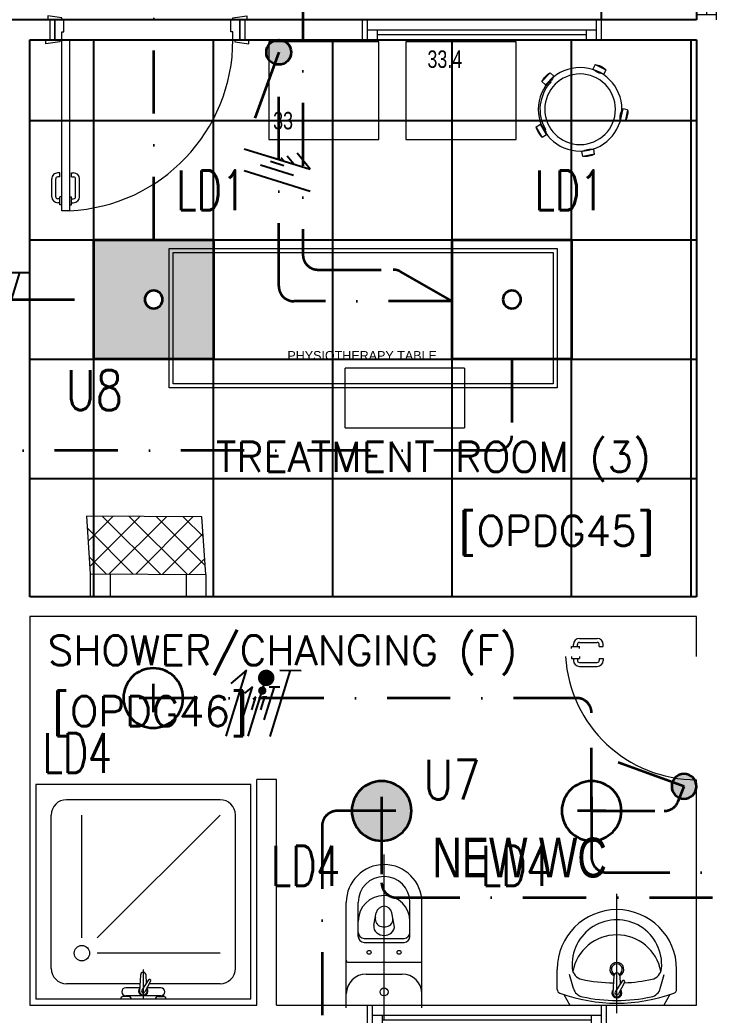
# Model space of a CAD drawing. Header units: inches. Extents: x -12418 to 183584, y -29325 to 19878.
# Drawn here: x 33678 to 37176, y -897 to 4106 of the extents above; entities that cross this region are included whole.
import ezdxf
from ezdxf.enums import TextEntityAlignment as Align

# ---------------------------------------------------------------- set-up
doc = ezdxf.new("R2010")
doc.units = ezdxf.units.IN
doc.header["$LTSCALE"] = 25
doc.header["$MEASUREMENT"] = 0
doc.linetypes.add('00-Ground Floor$0$DASHED', pattern=[0.75, 0.5, -0.25])
doc.linetypes.add('DASHDOT', pattern=[25.4, 12.7, -6.35, 0, -6.35])
doc.layers.get('0').update_dxf_attribs({"color": 8})
for name, color, linetype, lineweight in [('00-Ground Floor$0$72_EGR_BASE_TEXT', 252, 'Continuous', 5), ('00-Ground Floor$0$72_EGR_EQP_TAG', 142, 'Continuous', 5), ('00-Ground Floor$0$Aluminum', 251, 'Continuous', 5), ('00-Ground Floor$0$C-HYDR-CTCH', 251, 'Continuous', 5), ('00-Ground Floor$0$Hatch', 254, 'Continuous', 5), ('00-Ground Floor$0$LOADING', 253, 'Continuous', 5), ('00-Ground Floor$0$SANIT', 250, 'Continuous', 5), ('00-Ground Floor$0$Walls', 251, 'Continuous', 5), ('00-Ground Floor$0$Wooden Joinery', 251, 'Continuous', 5), ('E-LITE-CIRC', 6, 'Continuous', 25), ('E-LITE-CIRC-NUMB', 6, 'Continuous', 25), ('E-LITE-CLNG', 150, 'Continuous', 35), ('E-LITE-CLNG @ 100', 150, 'Continuous', 35), ('E-LITE-CLNG-CNDT', 6, 'DASHDOT', 35), ('E-LITE-CTRL', 6, 'Continuous', 25), ('E-LITE-IDEN', 6, 'Continuous', 25), ('E-LITE-SWCH @ 100', 3, 'Continuous', 35), ('E-POWR-WIRE', 6, 'Continuous', 25), ('E-POWR-WIRE @ 100', 6, 'Continuous', 25), ('E-POWR-WIRE @ 20', 6, 'Continuous', 25), ('E-POWR-WIRE @ 50', 6, 'Continuous', 25)]:
    doc.layers.add(name, color=color, linetype=linetype, lineweight=lineweight)
doc.layers.add('00-Ground Floor$0$False Ceiling', color=251, linetype='Continuous')
doc.styles.add('00-Ground Floor$0$list_ghTextstyle', font='romans.shx', dxfattribs={"height": 0.25})
doc.styles.add('00-Ground Floor$0$SIMPLEX', font='SIMPLEX.shx', dxfattribs={"height": 150})
doc.styles.add('00-Ground Floor$0$X3G_ENTITY_257CFD', font='swisscl.ttf', dxfattribs={"height": 200})
doc.styles.add('00-Ground Floor$0$X3G_ENTITY_2587F5', font='swisscl.ttf', dxfattribs={"height": 200})
doc.styles.add('DC_Simplex', font='SIMPLEX.shx', dxfattribs={"width": 0.7})

# ---------------------------------------------------------------- blocks, each defined once
blk = doc.blocks.new('00-Ground Floor$0$door1700')
at = {"layer": '00-Ground Floor$0$Aluminum', "linetype": '00-Ground Floor$0$DASHED', "ltscale": 300}
for p, q in [((34940, 89347.9), (35541, 89949)), ((36640, 89347.9), (36039, 89949)), ((34940, 89347.9), (35541, 88746.9)), ((36640, 89347.9), (36039, 88746.9))]:
    blk.add_line(p, q, dxfattribs=at)
at = {"layer": '00-Ground Floor$0$Aluminum'}
for p, q in [((34915, 89422.9), (34590, 89422.9)), ((34615, 89422.9), (34615, 89322.9)), ((34865, 89422.9), (34865, 89322.9)), ((34915, 89422.9), (34915, 89322.9)), ((36990, 89422.9), (36665, 89422.9)), ((36665, 89422.9), (36665, 89322.9)), ((36715, 89422.9), (36715, 89322.9)), ((36965, 89422.9), (36965, 89322.9)), ((34865, 89372.9), (34615, 89372.9)), ((34665, 89372.9), (34665, 89322.9)), ((34815, 89372.9), (34815, 89322.9)), ((36665, 89372.9), (34915, 89372.9)), ((34940, 89372.9), (34940, 89322.9)), ((35040, 89372.9), (35040, 89322.9)), ((35690, 89372.9), (35690, 89322.9)), ((35790, 89372.9), (35790, 89322.9)), ((35890, 89372.9), (35890, 89322.9)), ((36540, 89372.9), (36540, 89322.9)), ((36640, 89372.9), (36640, 89322.9)), ((36715, 89372.9), (36965, 89372.9)), ((36765, 89372.9), (36765, 89322.9)), ((36915, 89372.9), (36915, 89322.9)), ((36990, 89322.9), (34590, 89322.9)), ((34590, 89322.9), (36990, 89322.9)), ((34815, 89347.9), (34665, 89347.9)), ((35690, 89347.9), (35040, 89347.9)), ((35890, 89347.9), (36540, 89347.9)), ((36765, 89347.9), (36915, 89347.9))]:
    blk.add_line(p, q, dxfattribs=at)
at = {"layer": '00-Ground Floor$0$Aluminum', "linetype": '00-Ground Floor$0$DASHED', "ltscale": 300}
for centre, start, end in [((34940, 89347.9), 315, 45), ((36640, 89347.9), 135, 225)]:
    blk.add_arc(centre, 850, start, end, dxfattribs=at)
blk = doc.blocks.new('00-Ground Floor$0$A$C72370EFE')
at = {"layer": '00-Ground Floor$0$Wooden Joinery'}
for p, q in [((-0.01, -0.04), (-0.02, -0.04)), ((-0.01, -0.03), (-0.01, -0.07)), ((0, -0.03), (-0.01, -0.03)), ((0.04, -0.03), (0.05, -0.03)), ((0.05, -0.03), (0.05, -0.07)), ((0.05, -0.04), (0.06, -0.04)), ((-0.05, -0.07), (-0.05, -0.16)), ((-0.03, -0.07), (-0.03, -0.16)), ((-0.01, -0.06), (-0.02, -0.06)), ((0, -0.07), (-0.01, -0.07)), ((0.04, -0.07), (0.05, -0.07)), ((0.05, -0.06), (0.06, -0.06)), ((0.07, -0.07), (0.07, -0.16)), ((0.09, -0.07), (0.09, -0.16)), ((-0.01, -0.17), (-0.02, -0.17)), ((-0.01, -0.19), (-0.02, -0.19)), ((-0.01, -0.17), (-0.01, -0.19)), ((0.05, -0.17), (0.06, -0.17)), ((0.05, -0.17), (0.05, -0.19)), ((0.05, -0.19), (0.06, -0.19))]:
    blk.add_line(p, q, dxfattribs=at)
for centre, radius, start, end in [((-0.02, -0.07), 0.03, 90, 180), ((0.06, -0.07), 0.03, 0, 90), ((-0.02, -0.07), 0.01, 90, 180), ((0.06, -0.07), 0.01, 0, 90), ((-0.02, -0.16), 0.03, 180, 270), ((-0.02, -0.16), 0.01, 180, 270), ((0.06, -0.16), 0.01, 270, 0), ((0.06, -0.16), 0.03, 270, 0)]:
    blk.add_arc(centre, radius, start, end, dxfattribs=at)
blk = doc.blocks.new('00-Ground Floor$0$A$C5DAD61B4')
at = {"layer": '00-Ground Floor$0$Wooden Joinery'}
for points in [[(80, 959.1), (80, 969.1), (10, 979.1), (10, 959.1)], [(940, 959.1), (940, 969.1), (1010, 979.1), (1010, 959.1)], [(70, 859.1), (70, 849.1), (0, 839.1), (0, 859.1)], [(120, 859.1), (120, 0), (80, 0), (80, 859.1)], [(950, 859.1), (950, 849.1), (1020, 839.1), (1020, 859.1)]]:
    blk.add_lwpolyline(points, close=True, dxfattribs=at)
for points in [[(45, 859.1), (45, 959.1), (20, 959.1), (20, 859.1), (45, 859.1)], [(45, 859.1), (80, 859.1), (80, 899.1), (90, 899.1), (90, 959.1), (45, 959.1), (45, 859.1)], [(975, 859.1), (940, 859.1), (940, 899.1), (930, 899.1), (930, 959.1), (975, 959.1), (975, 859.1)], [(975, 859.1), (975, 959.1), (1000, 959.1), (1000, 859.1), (975, 859.1)]]:
    blk.add_lwpolyline(points, dxfattribs=at)
blk.add_arc((80, 859.1), 860, 272.666, 0, dxfattribs=at)
at = {"layer": '00-Ground Floor$0$Wooden Joinery', "xscale": 999.9999999998854, "yscale": 999.9999999998854, "zscale": 999.9999999998854, "rotation": 180}
blk.add_blockref('00-Ground Floor$0$A$C72370EFE', (120, 0), dxfattribs=at)
blk = doc.blocks.new('00-Ground Floor$0$SHOWER TRAY 80x80')
at = {"layer": '00-Ground Floor$0$SANIT'}
for p, q in [((0, 0), (0, 0.8)), ((0.8, 0.8), (0, 0.8)), ((0.8, 0), (0.8, 0.8)), ((0.1143, 0.7429), (0.6857, 0.7429)), ((0.0571, 0.4124), (0.0571, 0.6857)), ((0.7429, 0.1143), (0.7429, 0.6857)), ((0.2286, 0.6286), (0.6857, 0.6286)), ((0.1714, 0.1143), (0.1714, 0.5714)), ((0.2286, 0.5714), (0.6857, 0.1143)), ((0.01, 0.455), (0.01, 0.475)), ((0.0163, 0.475), (0.01, 0.475)), ((0.0125, 0.455), (0.01, 0.455)), ((0.0125, 0.335), (0.0125, 0.465)), ((0.0425, 0.4133), (0.0425, 0.465)), ((0.0895, 0.4105), (0.0316, 0.4139)), ((0.11, 0.4), (0, 0.4)), ((0.0667, 0.3728), (0.0271, 0.3939)), ((0.0407, 0.3866), (0.0316, 0.3861)), ((0.0715, 0.3808), (0.0334, 0.4058)), ((0.0425, 0.335), (0.0425, 0.3857)), ((0.0571, 0.1143), (0.0571, 0.3779)), ((0.0608, 0.3878), (0.0895, 0.3895)), ((0.01, 0.345), (0.01, 0.325)), ((0.0125, 0.345), (0.01, 0.345)), ((0.0163, 0.325), (0.01, 0.325)), ((0.1143, 0.0571), (0.6857, 0.0571)), ((0, 0), (0.8, 0))]:
    blk.add_line(p, q, dxfattribs=at)
blk.add_circle((0.1714, 0.6286), 0.0286, dxfattribs=at)
for centre, radius, start, end in [((0.1143, 0.6857), 0.0571, 90, 180), ((0.6857, 0.6857), 0.0571, 360, 90), ((0, 0.475), 0.01, 0, 90), ((0, 0.455), 0.01, 270, 0), ((0.0275, 0.465), 0.015, 0, 180), ((0.03, 0.4), 0.0175, 49.632, 309.2526), ((0.03, 0.4), 0.014, 83.2671, 276.7329), ((0.0895, 0.4), 0.0105, 270, 90), ((0.03, 0.4), 0.00676, 54.0423, 244.5873), ((0.0691, 0.3768), 0.00467, 239.3148, 59.3148), ((0, 0.345), 0.01, 0, 90), ((0.0275, 0.335), 0.015, 180, 0), ((0, 0.325), 0.01, 270, 0), ((0.1143, 0.1143), 0.0571, 180, 270), ((0.6857, 0.1143), 0.0571, 270, 360)]:
    blk.add_arc(centre, radius, start, end, dxfattribs=at)
blk = doc.blocks.new('00-Ground Floor$0$stool')
at = {"layer": '00-Ground Floor$0$LOADING', "extrusion": (-2.75759e-10, 1.16581e-09, -1)}
for p, q in [((-948878.2, -390238.5, 0), (-948919.5, -390282, 0)), ((-948860.1, -390255.8, 0), (-948878.2, -390238.5, 0)), ((-948652.5, -390196.8, 0), (-948663.4, -390219.3, 0)), ((-948663.4, -390219.3, 0), (-948609.4, -390245.4, 0)), ((-948652.5, -390196.8, 0), (-948598.5, -390222.9, 0)), ((-948598.5, -390222.9, 0), (-948609.4, -390245.4, 0)), ((-948901.4, -390299.3, 0), (-948919.5, -390282, 0)), ((-948860.1, -390255.8, 0), (-948901.4, -390299.3, 0)), ((-948873.9, -390285, 0), (-948881.2, -390278.1, 0)), ((-948513.8, -390419.2, 0), (-948526.3, -390477.8, 0)), ((-948489.4, -390424.4, 0), (-948513.8, -390419.2, 0)), ((-948489.4, -390424.4, 0), (-948501.9, -390483.1, 0)), ((-948501.9, -390483.1, 0), (-948526.3, -390477.8, 0)), ((-948948.3, -390509.7, 0), (-948926.6, -390497.2, 0)), ((-948918.5, -390561.7, 0), (-948948.3, -390509.7, 0)), ((-948896.8, -390549.3, 0), (-948926.6, -390497.2, 0)), ((-948900.1, -390523.6, 0), (-948908.7, -390528.7, 0)), ((-948918.5, -390561.7, 0), (-948896.8, -390549.3, 0)), ((-948659.8, -390622.4, 0), (-948718.7, -390634, 0)), ((-948713.9, -390658.5, 0), (-948718.7, -390634, 0)), ((-948655, -390646.9, 0), (-948659.8, -390622.4, 0)), ((-948655, -390646.9, 0), (-948713.9, -390658.5, 0))]:
    blk.add_line(p, q, dxfattribs=at)
for radius in [210, 177.5]:
    blk.add_circle((948728, -390421.7, 0), radius, dxfattribs=at)
for centre, radius, start, end in [((948835.4, -390320.6, 0), 92.5, 24.6225, 62.4718), ((948598.3, -390153.6, 0), 92.5, 276.8567, 314.706), ((948663.6, -390288.6, 0), 92.5, 96.8567, 134.706), ((948728, -390421.7, 0), 200, 329.385, 43.147), ((948944.1, -390217.2, 0), 92.5, 204.6225, 242.4718), ((948434.5, -390466.8, 0), 92.5, 353.1232, 30.9725), ((948581.2, -390435.5, 0), 92.5, 173.1232, 210.9725), ((948857.4, -390492.2, 0), 92.5, 311.2934, 349.1427), ((948987.6, -390566.7, 0), 92.5, 131.2934, 169.1427), ((948672.4, -390714, 0), 92.5, 59.9688, 97.8181), ((948701.3, -390566.9, 0), 92.5, 239.9688, 277.8181)]:
    blk.add_arc(centre, radius, start, end, dxfattribs=at)
blk = doc.blocks.new('00-Ground Floor$0$H.A.2.3_Second Floor Plan$0$A$C64EB3589')
for p, q in [((-1106.9, 923.8, -10), (-506.9, 923.8, -10)), ((-1106.9, 923.8, -10), (-1106.9, 623.8, -10)), ((-506.9, 623.8, -10), (-506.9, 923.8, -10)), ((-506.9, 623.8, -10), (-1106.9, 623.8, -10))]:
    blk.add_line(p, q)
at = {"elevation": -10}
for points in [[(-1990.9, 23.8), (-40.9, 23.8), (-40.9, 723.8), (-1990.9, 723.8)], [(-1990.9, 23.8), (-40.9, 23.8), (-40.9, 723.8), (-1990.9, 723.8)], [(-1990.9, 23.8), (-40.9, 23.8), (-40.9, 723.8), (-1990.9, 723.8)], [(-1990.9, 23.8), (-40.9, 23.8), (-40.9, 723.8), (-1990.9, 723.8)], [(-1970.9, 43.8), (-60.9, 43.8), (-60.9, 703.8), (-1970.9, 703.8)], [(-1970.9, 43.8), (-60.9, 43.8), (-60.9, 703.8), (-1970.9, 703.8)], [(-1970.9, 43.8), (-60.9, 43.8), (-60.9, 703.8), (-1970.9, 703.8)], [(-1970.9, 43.8), (-60.9, 43.8), (-60.9, 703.8), (-1970.9, 703.8)]]:
    blk.add_lwpolyline(points, close=True, dxfattribs=at)
blk = doc.blocks.new('00-Ground Floor$0$ELECTROTHERAPY UNIT')
at = {"layer": '00-Ground Floor$0$LOADING', "elevation": 0}
blk.add_lwpolyline([(-952367.9, -379387.9), (-952921.6, -379387.9), (-952921.6, -379879.1), (-952367.9, -379879.1)], close=True, dxfattribs=at)
blk = doc.blocks.new('00-Ground Floor$0$VACUUM THERAPY')
at = {"layer": '00-Ground Floor$0$LOADING', "elevation": 0}
blk.add_lwpolyline([(-947952.4, -377824.1), (-947398.7, -377824.1), (-947398.7, -377332.9), (-947952.4, -377332.9)], close=True, dxfattribs=at)
blk = doc.blocks.new('00-Ground Floor$0$A$C37be4daf')
at = {"layer": '00-Ground Floor$0$Aluminum'}
for p, q in [((1416, 598.2), (216, 598.2)), ((241, 498.2), (241, 598.2)), ((291, 548.2), (291, 598.2)), ((291, 573.2), (1341, 573.2)), ((1341, 548.2), (1341, 598.2)), ((1391, 498.2), (1391, 598.2)), ((1391, 548.2), (241, 548.2)), ((1416, 498.2), (216, 498.2))]:
    blk.add_line(p, q, dxfattribs=at)
at = {"layer": '00-Ground Floor$0$Walls'}
for p, q in [((216, 498.2), (216, 598.2)), ((1416, 498.2), (1416, 598.2))]:
    blk.add_line(p, q, dxfattribs=at)
blk = doc.blocks.new('00-Ground Floor$0$A$Ce9e1c4c3')
at = {"layer": '00-Ground Floor$0$False Ceiling', "color": 254, "linetype": 'Continuous'}
for p, q in [((-63400, 4105.7), (-63400, 6505.7)), ((-65950, 1205.7), (-65950, 4005.7)), ((-65350, 1205.7), (-65350, 4005.7)), ((-64750, 1205.7), (-64750, 4005.7)), ((-64150, 1205.7), (-64150, 4005.7)), ((-63550, 1205.7), (-63550, 4005.7)), ((-62950, 1205.7), (-62950, 4005.7)), ((-66272.1, 3600), (-62922.1, 3600)), ((-66272.1, 3000), (-62922.1, 3000)), ((-66272.1, 2400), (-62922.1, 2400)), ((-66272.1, 1800), (-62922.1, 1800))]:
    blk.add_line(p, q, dxfattribs=at)
at = {"layer": '00-Ground Floor$0$False Ceiling', "color": 254}
for p, q in [((-62922.1, 6505.7, 0), (-62922.1, 4105.7, 0)), ((-62922.1, 4105.7, 0), (-69822.1, 4105.7, 0)), ((-66272.1, 4005.7, 0), (-62922.1, 4005.7, 0)), ((-66272.1, 1205.7, 0), (-66272.1, 4005.7, 0)), ((-62922.1, 4005.7, 0), (-62922.1, 1205.7, 0)), ((-62922.1, 1205.7, 0), (-66272.1, 1205.7, 0))]:
    blk.add_line(p, q, dxfattribs=at)
blk = doc.blocks.new('00-Ground Floor')
at = {"layer": '00-Ground Floor$0$Hatch'}
h = blk.add_hatch(dxfattribs=at)
h.set_pattern_fill('ANSI37', color=256, scale=30)
h.set_pattern_definition([(45, (-1981.42, -13099.68), (-67.35192, 67.35192), []), (135, (-1981.42, -13099.68), (-67.35192, -67.35192), [])])
h.paths.add_polyline_path([(48971.2, 8818.2), (48367.3, 8810.1), (48371.2, 8521.7), (48975.1, 8529.8)])
h.paths.add_polyline_path([(41810.5, 8810.5), (41227, 8805), (41207, 8513.7), (41790.5, 8519.1)])
h.paths.add_polyline_path([(27433.5, 8803.1), (26834.4, 8799), (26828.7, 8506), (27427.8, 8510)])
h.paths.add_polyline_path([(34618.7, 8805.3), (34017.5, 8797.8), (34009.3, 8512.1), (34610.5, 8519.6)])
h.paths.add_polyline_path([(20214.3, 8812.4), (19607.8, 8790.5), (19622.4, 8498), (20228.8, 8519.8)])
h.paths.add_polyline_path([(13477.7, 8802), (12255.7, 8825.9), (12249.3, 8529.8), (13471.3, 8505.8)])
h.paths.add_polyline_path([(13491.8, 1601.9), (12276.8, 1586.2), (12263.3, 1293.7), (13478.3, 1309.4)])
h.paths.add_polyline_path([(13465.7, -5591.3), (12262.6, -5607.3), (12256.9, -5900.3), (13460, -5884.3)])
h.paths.add_polyline_path([(13484.2, -12790), (12287.5, -12801.4), (12290.4, -13095.9), (13487, -13084.4)])
h.paths.add_polyline_path([(5849.2, -12787.9), (5245.6, -12791.6), (5256.3, -13077.1), (5859.8, -13073.4)])
h.paths.add_polyline_path([(5833.8, -5589.9), (5236.9, -5588.3), (5236.8, -5889.5), (5833.6, -5891)])
h.paths.add_polyline_path([(5843.6, 1599.7), (5224.3, 1600.9), (5213.7, 1298), (5833, 1296.7)])
h.paths.add_polyline_path([(5820.3, 8779.1), (5219.7, 8793.5), (5216, 8503.9), (5816.7, 8489.4)])
h.paths.add_polyline_path([(-1378.8, 8777.2), (-1981.4, 8799.9), (-1979.5, 8511.6), (-1376.9, 8488.9)])
h.paths.add_polyline_path([(-1371.1, -5601.1), (-1973.1, -5608.1), (-1969.7, -5899.7), (-1367.7, -5892.7)])
h.paths.add_polyline_path([(-1353.5, -12795.7), (-1951.9, -12796.7), (-1947.1, -13097.4), (-1348.7, -13096.4)])
h.paths.add_polyline_path([(20233.2, -12782.5), (19627.5, -12795.4), (19633.2, -13096.6), (20238.9, -13083.7)])
h.paths.add_polyline_path([(20226.6, -5590), (19632.3, -5607.6), (19634.4, -5904.1), (20228.7, -5886.6)])
h.paths.add_polyline_path([(20217.9, 1618), (19619, 1610.4), (19623, 1310.2), (20221.9, 1317.9)])
h.paths.add_polyline_path([(27418.3, 1602.8), (26816.3, 1607.5), (26820.6, 1315.3), (27422.5, 1310.7)])
h.paths.add_polyline_path([(27422, -5579.9), (26818.1, -5597.5), (26831.6, -5897.5), (27431.7, -5876.5)])
h.paths.add_polyline_path([(27438.1, -12795.9), (26834.3, -12789.3), (26831.9, -13075), (27435.7, -13081.6)])
h.paths.add_polyline_path([(34636.6, -12785.4), (34039.3, -12800), (34048.3, -13099.7), (34645.6, -13085.1)])
h.paths.add_polyline_path([(34629.3, -5597.1), (34028, -5595.2), (34029.2, -5892.4), (34630.4, -5894.3)])
h.paths.add_polyline_path([(34592.8, 1606.7), (34012, 1611.4), (34031.7, 1321.6), (34612.5, 1316.9)])
h.paths.add_polyline_path([(41796.2, 1606), (41198.6, 1619.8), (41200.6, 1327.8), (41798.2, 1314.1)])
h.paths.add_polyline_path([(41797.2, -5592.6), (41228.8, -5600.2), (41230.6, -5894.3), (41799, -5886.7)])
h.paths.add_polyline_path([(41834.3, -12789.7), (41229, -12792.4), (41230.4, -13096.9), (41835.6, -13094.3)])
h.paths.add_polyline_path([(49008.5, -12790.2), (48420.5, -12774.1), (48407.3, -13081.4), (48995.3, -13097.4)])
h.paths.add_polyline_path([(48992.7, -5590.8), (48389.5, -5589.7), (48387.5, -5886.2), (48990.7, -5887.3)])
at = {"layer": '00-Ground Floor$0$Aluminum'}
for p, q in [((36449.1, 955.7, 0), (36489.1, 955.7, 0)), ((36449.1, 945.7, 0), (36449.1, 955.7, 0)), ((36459.1, 955.7, 0), (36459.1, 965.7, 0)), ((36479.1, 955.7, 0), (36479.1, 965.7, 0)), ((36489.1, 995.7, 0), (36579.1, 995.7, 0)), ((36489.1, 975.7, 0), (36579.1, 975.7, 0)), ((36489.1, 945.7, 0), (36489.1, 955.7, 0)), ((36589.1, 955.7, 0), (36589.1, 965.7, 0)), ((36589.1, 955.7, 0), (36609.1, 955.7, 0)), ((36609.1, 955.7, 0), (36609.1, 965.7, 0)), ((36449.1, 905.7, 0), (36449.1, 895.7, 0)), ((36489.1, 905.7, 0), (36489.1, 895.7, 0)), ((36449.1, 895.7, 0), (36489.1, 895.7, 0)), ((36459.1, 895.7, 0), (36459.1, 885.7, 0)), ((36479.1, 895.7, 0), (36479.1, 885.7, 0)), ((36489.1, 875.7, 0), (36579.1, 875.7, 0)), ((36489.1, 855.7, 0), (36579.1, 855.7, 0)), ((36589.1, 895.7, 0), (36589.1, 885.7, 0)), ((36589.1, 895.7, 0), (36609.1, 895.7, 0)), ((36609.1, 895.7, 0), (36609.1, 885.7, 0))]:
    blk.add_line(p, q, dxfattribs=at)
at = {"layer": '00-Ground Floor$0$Aluminum', "color": 61, "true_color": 0xedee99}
for centre, radius, start, end in [((36489.1, 965.7, 0), 30, 90, 180), ((36489.1, 965.7, 0), 10, 90, 180), ((36579.1, 965.7, 0), 30, 0, 90), ((36579.1, 965.7, 0), 10, 0, 90), ((37077.9, 945.7, 0), 660, 183.4748, 270), ((36489.1, 885.7, 0), 30, 180, 270), ((36489.1, 885.7, 0), 10, 180, 270), ((36579.1, 885.7, 0), 10, 270, 0), ((36579.1, 885.7, 0), 30, 270, 0)]:
    blk.add_arc(centre, radius, start, end, dxfattribs=at)
at = {"layer": '00-Ground Floor$0$C-HYDR-CTCH', "flags": 128}
blk.add_lwpolyline([(34012, 1611.4), (34031.7, 1321.6), (34612.5, 1316.9), (34592.8, 1606.7), (34012, 1611.4)], dxfattribs=at)
at = {"layer": '00-Ground Floor$0$SANIT'}
for p, q in [((33757.9, 262.6, 0), (33757.9, -817.4, 0)), ((34837.9, 262.6, 0), (33757.9, 262.6, 0)), ((34837.9, -817.4, 0), (34837.9, 262.6, 0)), ((34683.6, 185.4, 0), (33912.2, 185.4, 0)), ((33835.1, -663.1, 0), (33835.1, 108.3, 0)), ((33989.4, -508.9, 0), (33989.4, 108.3, 0)), ((34066.5, -508.9, 0), (34683.6, 108.3, 0)), ((34760.8, -663.1, 0), (34760.8, 108.3, 0)), ((35507.9, -920.9, 0), (35507.9, -90.9, 0)), ((36677.4, -887.4, 0), (36677.4, -287.4, 0)), ((35317.9, -860.9, 0), (35317.9, -330.9, 0)), ((35377.9, -501.9, 0), (35377.9, -330.9, 0)), ((35637.9, -501.9, 0), (35637.9, -330.9, 0)), ((35697.9, -860.9, 0), (35697.9, -330.9, 0)), ((35456.9, -445.4, 0), (35468.5, -382.8, 0)), ((35558.9, -445.4, 0), (35547.2, -382.8, 0)), ((35407.9, -511.9, 0), (35607.9, -511.9, 0)), ((35407.9, -531.9, 0), (35607.9, -531.9, 0)), ((34683.6, -586, 0), (34066.5, -586, 0)), ((35327.9, -631.9, 0), (35687.9, -631.9, 0)), ((36440.8, -608, 0), (36440.8, -608, 0)), ((34283.8, -696.6, 0), (34279.2, -774.7, 0)), ((34297.9, -668.9, 0), (34297.9, -817.4, 0)), ((34314.4, -735.3, 0), (34312.1, -696.6, 0)), ((35417.9, -690.9, 0), (35597.9, -690.9, 0)), ((36377.4, -768.5, 0), (36377.4, -667.4, 0)), ((36458.9, -763.3, 0), (36439, -693.7, 0)), ((36662.4, -700.1, 0), (36657.5, -783.4, 0)), ((36692.4, -700.1, 0), (36694.8, -741.7, 0)), ((36895.8, -763.3, 0), (36915.7, -693.7, 0)), ((36977.4, -768.5, 0), (36977.4, -667.4, 0)), ((34281.2, -740.3, 0), (33912.2, -740.3, 0)), ((34323.9, -720.9, 0), (34290.1, -772.3, 0)), ((34334.7, -727.3, 0), (34306.2, -780.8, 0)), ((34683.6, -740.3, 0), (34327.8, -740.3, 0)), ((36704.8, -726.5, 0), (36669.5, -780.1, 0)), ((36716.3, -733.3, 0), (36686.1, -789.9, 0)), ((34196.7, -795.4, 0), (34196.7, -803.9, 0)), ((34280, -760.1, 0), (34210.2, -760.1, 0)), ((34316, -762.4, 0), (34316.7, -774.7, 0)), ((34385.7, -760.1, 0), (34317.2, -760.1, 0)), ((34399.2, -795.4, 0), (34399.2, -803.9, 0)), ((36411.5, -794.6, 0), (36441.6, -847.4, 0)), ((36696.5, -770.4, 0), (36697.2, -783.4, 0)), ((36943.2, -794.6, 0), (36913.2, -847.4, 0)), ((34837.9, -817.4, 0), (33757.9, -817.4, 0)), ((34223.7, -803.9, 0), (34196.7, -803.9, 0)), ((34385.7, -800.6, 0), (34210.2, -800.6, 0)), ((34223.7, -800.6, 0), (34223.7, -803.9, 0)), ((34372.2, -800.6, 0), (34372.2, -803.9, 0)), ((34372.2, -803.9, 0), (34399.2, -803.9, 0)), ((36441.6, -847.4, 0), (36913.2, -847.4, 0))]:
    blk.add_line(p, q, dxfattribs=at)
for centre, radius in [((33989.4, -586, 0), 38.6), ((35432.6, -581.9, 0), 10), ((35583.1, -581.9, 0), 10), ((35507.9, -780.9, 0), 20)]:
    blk.add_circle(centre, radius, dxfattribs=at)
for centre, radius, start, end in [((33912.2, 108.3, 0), 77.1, 90, 180), ((34683.6, 108.3, 0), 77.1, 0, 90), ((35507.9, -330.9, 0), 190, 0, 180), ((35507.9, -330.9, 0), 130, 0, 180), ((35507.9, -426.3, 0), 130, 0, 180), ((35507.9, -390.2, 0), 40, 10.5711, 169.4289), ((36677.4, -667.4, 0), 300, 0, 180), ((35496.2, -452.7, 0), 40, 169.4289, 231.525), ((35503.5, -413.8, 0), 40, 169.4289, 256.4176), ((35512.3, -413.8, 0), 40, 283.5824, 10.5711), ((35519.5, -452.7, 0), 40, 308.475, 10.5711), ((36677.4, -643.5, 0), 225.2, 354.8142, 185.1858), ((35407.9, -481.9, 0), 30, 180, 270), ((35507.9, -438, 0), 58.8, 231.525, 308.475), ((35507.9, -395.5, 0), 58.8, 256.4176, 283.5824), ((35607.9, -481.9, 0), 30, 270, 0), ((36677.4, -719.2, 0), 225.2, 10.6097, 169.3903), ((35407.9, -501.9, 0), 30, 180, 270), ((35607.9, -501.9, 0), 30, 270, 0), ((35327.9, -621.9, 0), 10, 180, 270), ((35687.9, -621.9, 0), 10, 270, 0), ((36677.4, -667.4, 0), 35, 295.3106, 244.6894), ((36677.4, -667.4, 0), 27.5, 297.1496, 242.8504), ((33912.2, -663.1, 0), 77.1, 180, 270), ((34297.9, -696.6, 0), 14.2, 0, 180), ((34683.6, -663.1, 0), 77.1, 270, 0), ((35417.9, -790.9, 0), 100, 90, 180), ((35597.9, -790.9, 0), 100, 0, 90), ((36512.8, -658.5, 0), 60, 185.1858, 257.9117), ((36677.4, -700.1, 0), 15, 0, 180), ((36841.9, -658.5, 0), 60, 282.0883, 354.8142), ((34329.3, -724.1, 0), 6.3, 329.3148, 149.3148), ((36677.4, 109.8, 0), 845.7, 257.9117, 268.8428), ((36677.4, 109.8, 0), 845.7, 271.156, 271.4514), ((36710.5, -729.9, 0), 6.66, 329.3148, 149.3148), ((36677.4, 109.8, 0), 845.7, 272.5726, 282.0883), ((34210.2, -780.3, 0), 20.3, 90, 270), ((34297.9, -776.9, 0), 23.6, 139.632, 39.2526), ((34297.9, -776.9, 0), 18.9, 173.2671, 6.7329), ((34297.9, -776.9, 0), 9.13, 144.0423, 334.5873), ((34385.7, -780.3, 0), 20.3, 270, 90), ((36397.4, -768.5, 0), 20, 180, 250.1771), ((36677.4, 8.3, 0), 845.7, 250.1771, 289.8229), ((36516.6, -746.9, 0), 60, 195.9206, 258.1914), ((36677.4, -785.8, 0), 25, 139.632, 39.2526), ((36677.4, -785.8, 0), 20, 173.318, 6.7329), ((36677.4, -785.8, 0), 9.66, 144.0423, 334.5873), ((36838.1, -746.9, 0), 60, 281.8086, 344.0794), ((36957.4, -768.5, 0), 20, 289.8229, 0), ((34196.7, -817.4, 0), 13.5, 90, 180), ((34223.7, -817.4, 0), 13.5, 0, 90), ((34372.2, -817.4, 0), 13.5, 90, 180), ((34399.2, -817.4, 0), 13.5, 0, 90), ((36677.4, 22.2, 0), 845.7, 258.1914, 281.8086)]:
    blk.add_arc(centre, radius, start, end, dxfattribs=at)
at = {"layer": '00-Ground Floor$0$Walls'}
for p, q in [((33527.9, 4105.7, 0), (33827.9, 4105.7, 0)), ((33827.9, 4105.7, 0), (33827.9, 4005.7, 0)), ((34807.9, 4105.7, 0), (34807.9, 4005.7, 0)), ((33727.9, 4005.7, 0), (33827.9, 4005.7, 0)), ((33727.9, 4005.7, 0), (33727.9, 1205.7, 0)), ((34827.9, 4005.7, 0), (37077.9, 4005.7, 0)), ((37077.9, 4005.7, 0), (37077.9, 1205.7, 0)), ((34031.7, 1321.6), (34031.7, 1205.7)), ((34131.7, 1320.8), (34131.7, 1205.7)), ((34512.5, 1317.7), (34512.5, 1205.7)), ((34612.5, 1316.9), (34612.5, 1205.7)), ((33727.9, 1205.7, 0), (34031.7, 1205.7, 0)), ((34131.7, 1205.7, 0), (34512.5, 1205.7, 0)), ((34612.5, 1205.7, 0), (37077.9, 1205.7, 0)), ((37077.9, 1105.7, 0), (33727.9, 1105.7, 0)), ((33727.9, 1105.7, 0), (33727.9, -847.4, 0)), ((37077.9, 1105.7, 0), (33727.9, 1105.7, 0)), ((37077.9, 905.7, 0), (37077.9, 1105.7, 0)), ((37077.9, 905.7, 0), (37077.9, 1105.7, 0)), ((37077.9, 1005.7, 0), (37077.9, 1105.7, 0)), ((34967.9, 287.6, 0), (34867.9, 287.6, 0)), ((34867.9, -847.4, 0), (34867.9, 287.6, 0)), ((34967.9, -847.4, 0), (34967.9, 287.6, 0)), ((37077.9, -747.4, 0), (37077.9, 285.7, 0)), ((37077.9, -847.4, 0), (37077.9, -747.4, 0)), ((33727.9, -847.4, 0), (34867.9, -847.4, 0)), ((34967.9, -847.4, 0), (37077.9, -847.4, 0))]:
    blk.add_line(p, q, dxfattribs=at)
at = {"rotation": 180}
for p in [(36813.9, 4603.9, 0), (36838.9, -349.2, 0)]:
    blk.add_blockref('00-Ground Floor$0$A$C37be4daf', p, dxfattribs=at)
at = {"layer": '00-Ground Floor$0$Aluminum', "rotation": 270}
blk.add_blockref('00-Ground Floor$0$door1700', (-52245, 41095.7, 0), dxfattribs=at)
at = {"layer": '00-Ground Floor$0$False Ceiling', "color": 254}
blk.add_blockref('00-Ground Floor$0$A$Ce9e1c4c3', (100000, 0), dxfattribs=at)
at = {"layer": '00-Ground Floor$0$LOADING'}
for name, p in [('00-Ground Floor$0$ELECTROTHERAPY UNIT', (987849.9, 383384, 0)), ('00-Ground Floor$0$VACUUM THERAPY', (983570, 381329.1)), ('00-Ground Floor$0$stool', (985220.7, 394078.1))]:
    blk.add_blockref(name, p, dxfattribs=at)
at = {"layer": '00-Ground Floor$0$LOADING', "extrusion": (0, 0, -1), "zscale": -1, "rotation": 180}
blk.add_blockref('00-Ground Floor$0$H.A.2.3_Second Floor Plan$0$A$C64EB3589', (-36418.9, 2979.5, -10), dxfattribs=at)
at = {"layer": '00-Ground Floor$0$SANIT', "xscale": 1350.000000000878, "yscale": 1350.000000000878, "zscale": 1350.000000000878, "rotation": 90.00000000000001}
blk.add_blockref('00-Ground Floor$0$SHOWER TRAY 80x80', (34837.9, -817.4, 0), dxfattribs=at)
at = {"layer": '00-Ground Floor$0$Wooden Joinery'}
blk.add_blockref('00-Ground Floor$0$A$C5DAD61B4', (33807.9, 3146.6, 0), dxfattribs=at)
at = {"layer": '00-Ground Floor$0$72_EGR_BASE_TEXT', "style": '00-Ground Floor$0$X3G_ENTITY_2587F5'}
blk.add_text('NEW WC', height=200, dxfattribs=at).set_placement((35750.5, -205.6, 0))
at = {"layer": '00-Ground Floor$0$72_EGR_BASE_TEXT', "char_height": 150, "attachment_point": 2, "style": '00-Ground Floor$0$SIMPLEX'}
for s, insert in [('TREATMENT ROOM (3)', (35755.7, 1983.8, 0)), ('[OPDG45]', (36375.4, 1612.4, 0)), ('SHOWER/CHANGING (F)', (34997.3, 1011.2)), ('[OPDG46]', (34332.1, 705.3, 0))]:
    blk.add_mtext(s, dxfattribs=dict(at, insert=insert))
at = {"layer": '00-Ground Floor$0$72_EGR_EQP_TAG', "char_height": 87.47, "attachment_point": 2, "style": '00-Ground Floor$0$X3G_ENTITY_257CFD'}
for s, insert in [('33.4', (35812.9, 3952.1, 0)), ('33', (35000.3, 3643.1, 0))]:
    blk.add_mtext(s, dxfattribs=dict(at, insert=insert))
at = {"layer": '00-Ground Floor$0$LOADING', "color": 4, "insert": (35772.9, 2440.8), "char_height": 45, "width": 1758.975, "attachment_point": 3, "style": '00-Ground Floor$0$list_ghTextstyle'}
blk.add_mtext('{\\fArial|b0|i0|c0|p34;PHYSIOTHERAPY TABLE}', dxfattribs=at)
blk = doc.blocks.new('*U258')
h = blk.add_hatch(color=254)
h.dxf.hatch_style = 1
h.paths.add_polyline_path([(-300, 300), (-300, -300), (300, -300), (300, 300)])
edge = h.paths.add_edge_path(flags=16)
edge.add_arc((0, 0), 45, 0, 360)
blk.add_lwpolyline([(-300, 300), (-300, -300), (300, -300), (300, 300)], close=True)
blk.add_circle((0, 0), 45)
at = {"layer": 'E-LITE-CIRC-NUMB', "style": 'DC_Simplex', "width": 0.7, "flags": 8}
blk.add_attdef('CIRCUIT', text='', height=200, rotation=0, dxfattribs=at).set_placement((-473.9, 300), align=Align.RIGHT)
at = {"layer": 'E-LITE-CTRL', "style": 'DC_Simplex', "width": 0.7, "flags": 8}
blk.add_attdef('CONTROL', (1118.9, -935), '', height=200, rotation=360, dxfattribs=at)
at = {"layer": 'E-LITE-IDEN', "style": 'DC_Simplex', "width": 0.7, "flags": 8}
blk.add_attdef('TYPE', (-114.6, 448.6), '', height=200, rotation=360, dxfattribs=at)
blk = doc.blocks.new('*U14')
blk.add_lwpolyline([(-300, 300), (-300, -300), (300, -300), (300, 300)], close=True)
blk.add_circle((0, 0), 45)
at = {"layer": 'E-LITE-CIRC-NUMB', "style": 'DC_Simplex', "width": 0.7, "flags": 8}
blk.add_attdef('CIRCUIT', text='', height=200, rotation=0, dxfattribs=at).set_placement((-473.9, 300), align=Align.RIGHT)
at = {"layer": 'E-LITE-CTRL', "style": 'DC_Simplex', "width": 0.7, "flags": 8}
blk.add_attdef('CONTROL', (1118.9, -935), '', height=200, rotation=360, dxfattribs=at)
at = {"layer": 'E-LITE-IDEN', "style": 'DC_Simplex', "width": 0.7, "flags": 8}
blk.add_attdef('TYPE', (-114.6, 448.6), '', height=200, rotation=360, dxfattribs=at)
blk = doc.blocks.new('*U43')
blk.add_hatch(color=256).paths.add_polyline_path([(0.625, 0.625, 1), (-0.625, 0.625, 1)])
blk.add_line((0, 0.625), (1.2, 3.947))
blk.add_circle((0, 0.625), 0.625)
at = {"layer": 'E-LITE-CTRL', "style": 'DC_Simplex', "width": 0.7, "flags": 8}
blk.add_attdef('CONTROL', (-26.627, -10.116), '', height=2, rotation=360, dxfattribs=at)
at = {"layer": 'E-LITE-IDEN', "style": 'DC_Simplex', "width": 0.7, "flags": 8}
blk.add_attdef('TYPE', text='', height=2, rotation=360, dxfattribs=at).set_placement((-31.991, -10.116), align=Align.RIGHT)
blk = doc.blocks.new('*U269')
h = blk.add_hatch(color=254)
h.dxf.hatch_style = 1
edge = h.paths.add_edge_path()
edge.add_arc((0, 0), 1.5, 0, 360)
for p, q in [((0, -0.711), (0, 0.711)), ((0.711, 0), (-0.711, 0))]:
    blk.add_line(p, q)
blk.add_circle((0, 0), 1.5)
at = {"layer": 'E-LITE-CIRC-NUMB', "style": 'DC_Simplex', "width": 0.7, "flags": 8}
blk.add_attdef('CIRCUIT', text='', height=2, rotation=360, dxfattribs=at).set_placement((-3.364, 1.5), align=Align.RIGHT)
at = {"layer": 'E-LITE-CTRL', "style": 'DC_Simplex', "width": 0.7, "flags": 8}
blk.add_attdef('CONTROL', (3.364, -3.498), '', height=2, rotation=360, dxfattribs=at)
at = {"layer": 'E-LITE-IDEN', "style": 'DC_Simplex', "width": 0.7, "flags": 8}
blk.add_attdef('TYPE', (3.364, 1.5), '', height=2, rotation=360, dxfattribs=at)
blk = doc.blocks.new('DC_LT-CL-Point')
for p, q in [((0, -0.711), (0, 0.711)), ((0.711, 0), (-0.711, 0))]:
    blk.add_line(p, q)
blk.add_circle((0, 0), 1.5)
at = {"layer": 'E-LITE-CIRC-NUMB', "style": 'DC_Simplex', "width": 0.7, "flags": 8}
blk.add_attdef('CIRCUIT', text='', height=2, rotation=360, dxfattribs=at).set_placement((-3.364, 1.5), align=Align.RIGHT)
at = {"layer": 'E-LITE-CTRL', "style": 'DC_Simplex', "width": 0.7, "flags": 8}
blk.add_attdef('CONTROL', (3.364, -3.498), '', height=2, rotation=360, dxfattribs=at)
at = {"layer": 'E-LITE-IDEN', "style": 'DC_Simplex', "width": 0.7, "flags": 8}
blk.add_attdef('TYPE', (3.364, 1.5), '', height=2, rotation=360, dxfattribs=at)
blk = doc.blocks.new('*U49')
blk.add_hatch(color=256).paths.add_polyline_path([(-0.625, -0.625, -1), (-0.625, 0.625, -1)])
blk.add_line((-0.625, 0), (-3.947, -1.2))
blk.add_circle((-0.625, 0), 0.625)
at = {"layer": 'E-LITE-CTRL', "style": 'DC_Simplex', "width": 0.7, "flags": 8}
blk.add_attdef('CONTROL', (-26.627, -10.116), '', height=2, rotation=360, dxfattribs=at)
at = {"layer": 'E-LITE-IDEN', "style": 'DC_Simplex', "width": 0.7, "flags": 8}
blk.add_attdef('TYPE', text='', height=2, rotation=360, dxfattribs=at).set_placement((-31.991, -10.116), align=Align.RIGHT)
blk = doc.blocks.new('*U78')
for p, q in [((-1.66, 0.515), (1.66, -0.515)), ((1.66, -0.515), (1.001, 0.287)), ((-1.663, -0.587), (1.658, -1.617))]:
    blk.add_line(p, q)
blk = doc.blocks.new('*U1215')
at = {"layer": 'E-POWR-WIRE @ 100', "xscale": 100, "yscale": 100, "zscale": 100}
blk.add_blockref('*U78', (34970.5, 3406.7), dxfattribs=at)
at = {"layer": 'E-POWR-WIRE @ 20', "xscale": 20, "yscale": 20, "zscale": 20}
blk.add_blockref('*U78', (34970.5, 3406.7), dxfattribs=at)
at = {"layer": 'E-POWR-WIRE @ 50', "xscale": 50, "yscale": 50, "zscale": 50}
blk.add_blockref('*U78', (34970.5, 3406.7), dxfattribs=at)
blk = doc.blocks.new('*U74')
for p, q in [((-1.617, -1.658), (-0.587, 1.663)), ((-0.587, 1.663), (-1.389, 1.004)), ((-0.515, -1.66), (0.515, 1.66)), ((0.587, -1.663), (1.617, 1.658)), ((1.078, 1.659), (2.157, 1.657))]:
    blk.add_line(p, q)
at = {"const_width": 0.414}
blk.add_lwpolyline([(0.19, 1.278, 1), (0.604, 1.277, 1)], format="xyb", close=True, dxfattribs=at)
blk = doc.blocks.new('*U1244')
at = {"layer": 'E-POWR-WIRE @ 100', "xscale": 100, "yscale": 100, "zscale": 100}
blk.add_blockref('*U74', (34875.9, 670, 0), dxfattribs=at)
at = {"layer": 'E-POWR-WIRE @ 20', "xscale": 20, "yscale": 20, "zscale": 20}
blk.add_blockref('*U74', (34875.9, 670, 0), dxfattribs=at)
at = {"layer": 'E-POWR-WIRE @ 50', "xscale": 50, "yscale": 50, "zscale": 50}
blk.add_blockref('*U74', (34875.9, 670, 0), dxfattribs=at)
blk = doc.blocks.new('*U76')
for p, q in [((-1.617, -1.658), (-0.587, 1.663)), ((-0.515, -1.66), (0.515, 1.66)), ((0.587, -1.663), (1.617, 1.658)), ((1.078, 1.659), (2.157, 1.657))]:
    blk.add_line(p, q)
at = {"const_width": 0.414}
blk.add_lwpolyline([(0.19, 1.278, 1), (0.604, 1.277, 1)], format="xyb", close=True, dxfattribs=at)
blk = doc.blocks.new('*U1250')
at = {"layer": 'E-POWR-WIRE @ 100', "xscale": 100, "yscale": 100, "zscale": 100}
blk.add_blockref('*U76', (33515.9, 2670.6), dxfattribs=at)
at = {"layer": 'E-POWR-WIRE @ 20', "xscale": 20, "yscale": 20, "zscale": 20}
blk.add_blockref('*U76', (33515.9, 2670.6), dxfattribs=at)
at = {"layer": 'E-POWR-WIRE @ 50', "xscale": 50, "yscale": 50, "zscale": 50}
blk.add_blockref('*U76', (33515.9, 2670.6), dxfattribs=at)

msp = doc.modelspace()

# ---------------------------------------------------------------- linework, layer by layer
at = {"layer": 'E-LITE-CLNG-CNDT'}
for points in [[(35100, 7500), (35100, 2924.9, 0.414214), (35175, 2849.9), (35553.3, 2849.9, -0.131652), (35590.8, 2839.9), (35847.7, 2691.6)], [(35847.7, 2691.6), (35053.7, 2691.6, -0.414214), (34978.7, 2766.6), (34978.7, 3943.2)], [(36150, 2400), (36150, 2015.2, -0.414214), (36075, 1940.2), (31208.8, 1940.2, -0.267949), (31143.8, 1977.7), (30900, 2400)]]:
    msp.add_lwpolyline(points, format="xyb", dxfattribs=at)
at = {"layer": 'E-LITE-CLNG-CNDT', "color": 1}
for points in [[(34350, 3000), (34350, 5189.4), (34500, 5400)], [(33000, 2700), (34050, 2700)]]:
    msp.add_lwpolyline(points, dxfattribs=at)
at = {"layer": 'E-LITE-CLNG-CNDT', "elevation": 0}
for points in [[(36550.4, 129.1), (36550.4, 621.6, 0.414214), (36475.4, 696.6), (34276.9, 696.6)], [(36550.4, 129.1), (36915.5, 129.1, 0.307373), (36985.2, 176.4), (37015.4, 252.6)], [(36550.4, 129.1), (36550.4, -105.5, 0.414214), (36625.4, -180.5), (38025, -180.5, 0.414214), (38100, -105.5), (38100, 0)]]:
    msp.add_lwpolyline(points, format="xyb", dxfattribs=at)
at = {"layer": 'E-LITE-CLNG-CNDT', "color": 1}
msp.add_lwpolyline([(35495.4, 129.1), (35271.6, 129.1, 0.414214), (35196.6, 54.1), (35196.6, -972.3, -0.414214), (35121.6, -1047.3), (22439.9, -1047.3, 0.414214), (22364.9, -1122.3), (22364.9, -4347.4)], format="xyb", dxfattribs=at)
at = {"layer": 'E-LITE-CLNG-CNDT', "color": 1, "elevation": 0}
msp.add_lwpolyline([(35495.4, 129.1), (35495.4, -231.8, 0.414214), (35570.4, -306.8), (42837.3, -306.8, 0.414214), (42912.3, -231.8), (42912.3, 0)], format="xyb", dxfattribs=at)

# ---------------------------------------------------------------- block references
at = {"layer": 'E-LITE-CLNG'}
ref = msp.add_blockref('*U258', (34350, 2700), dxfattribs=dict(at, xscale=-1))
ref.add_attrib('TYPE', 'LD1', (34464.6, 3148.6), dxfattribs={"layer": 'E-LITE-IDEN', "height": 200, "rotation": 0, "style": 'DC_Simplex', "width": 0.7, "flags": 8})
ref = msp.add_blockref('*U14', (36150, 2700), dxfattribs=dict(at, xscale=-1))
ref.add_attrib('TYPE', 'LD1', (36264.6, 3148.6), dxfattribs={"layer": 'E-LITE-IDEN', "height": 200, "rotation": 0, "style": 'DC_Simplex', "width": 0.7, "flags": 8})
at = {"layer": 'E-LITE-CLNG @ 100'}
ref = msp.add_blockref('DC_LT-CL-Point', (34347.9, 696.6, 0), dxfattribs=dict(at, xscale=-100, yscale=100, zscale=100, rotation=180))
ref.add_attrib('TYPE', 'LD4', (33792.2, 320.5, 0), dxfattribs={"layer": 'E-LITE-IDEN', "height": 200, "rotation": 0, "style": 'DC_Simplex', "width": 0.7, "flags": 8})
ref = msp.add_blockref('*U269', (35495.4, 129.1, 0), dxfattribs=dict(at, xscale=-100, yscale=100, zscale=100, rotation=180))
ref.add_attrib('TYPE', 'LD4', (34939.7, -247, 0), dxfattribs={"layer": 'E-LITE-IDEN', "height": 200, "rotation": 0, "style": 'DC_Simplex', "width": 0.7, "flags": 8})
ref = msp.add_blockref('DC_LT-CL-Point', (36550.4, 129.1, 0), dxfattribs=dict(at, xscale=-100, yscale=100, zscale=100, rotation=180))
ref.add_attrib('TYPE', 'LD4', (35994.7, -247, 0), dxfattribs={"layer": 'E-LITE-IDEN', "height": 200, "rotation": 0, "style": 'DC_Simplex', "width": 0.7, "flags": 8})
at = {"layer": 'E-LITE-CLNG-CNDT', "color": 1}
msp.add_blockref('00-Ground Floor', (0, 0), dxfattribs=at)
at = {"layer": 'E-LITE-SWCH @ 100', "yscale": 100, "zscale": 100, "rotation": 180}
for name, p, xscale in [('*U43', (34978.7, 4005.7, 0), 100), ('*U49', (37077.9, 252.6, 0), -100)]:
    msp.add_blockref(name, p, dxfattribs=dict(at, xscale=xscale))
at = {"layer": 'E-POWR-WIRE'}
for name in ['*U1215', '*U1250', '*U1244']:
    msp.add_blockref(name, (0, 0), dxfattribs=at)

# ---------------------------------------------------------------- texts
at = {"layer": 'E-LITE-CIRC', "style": 'DC_Simplex', "width": 0.8}
for s, p in [('U8', (33907.4, 2144.2)), ('U7', (35705.3, 185.6))]:
    msp.add_text(s, height=200, rotation=0, dxfattribs=at).set_placement(p)

doc.saveas('drawing.dxf')
